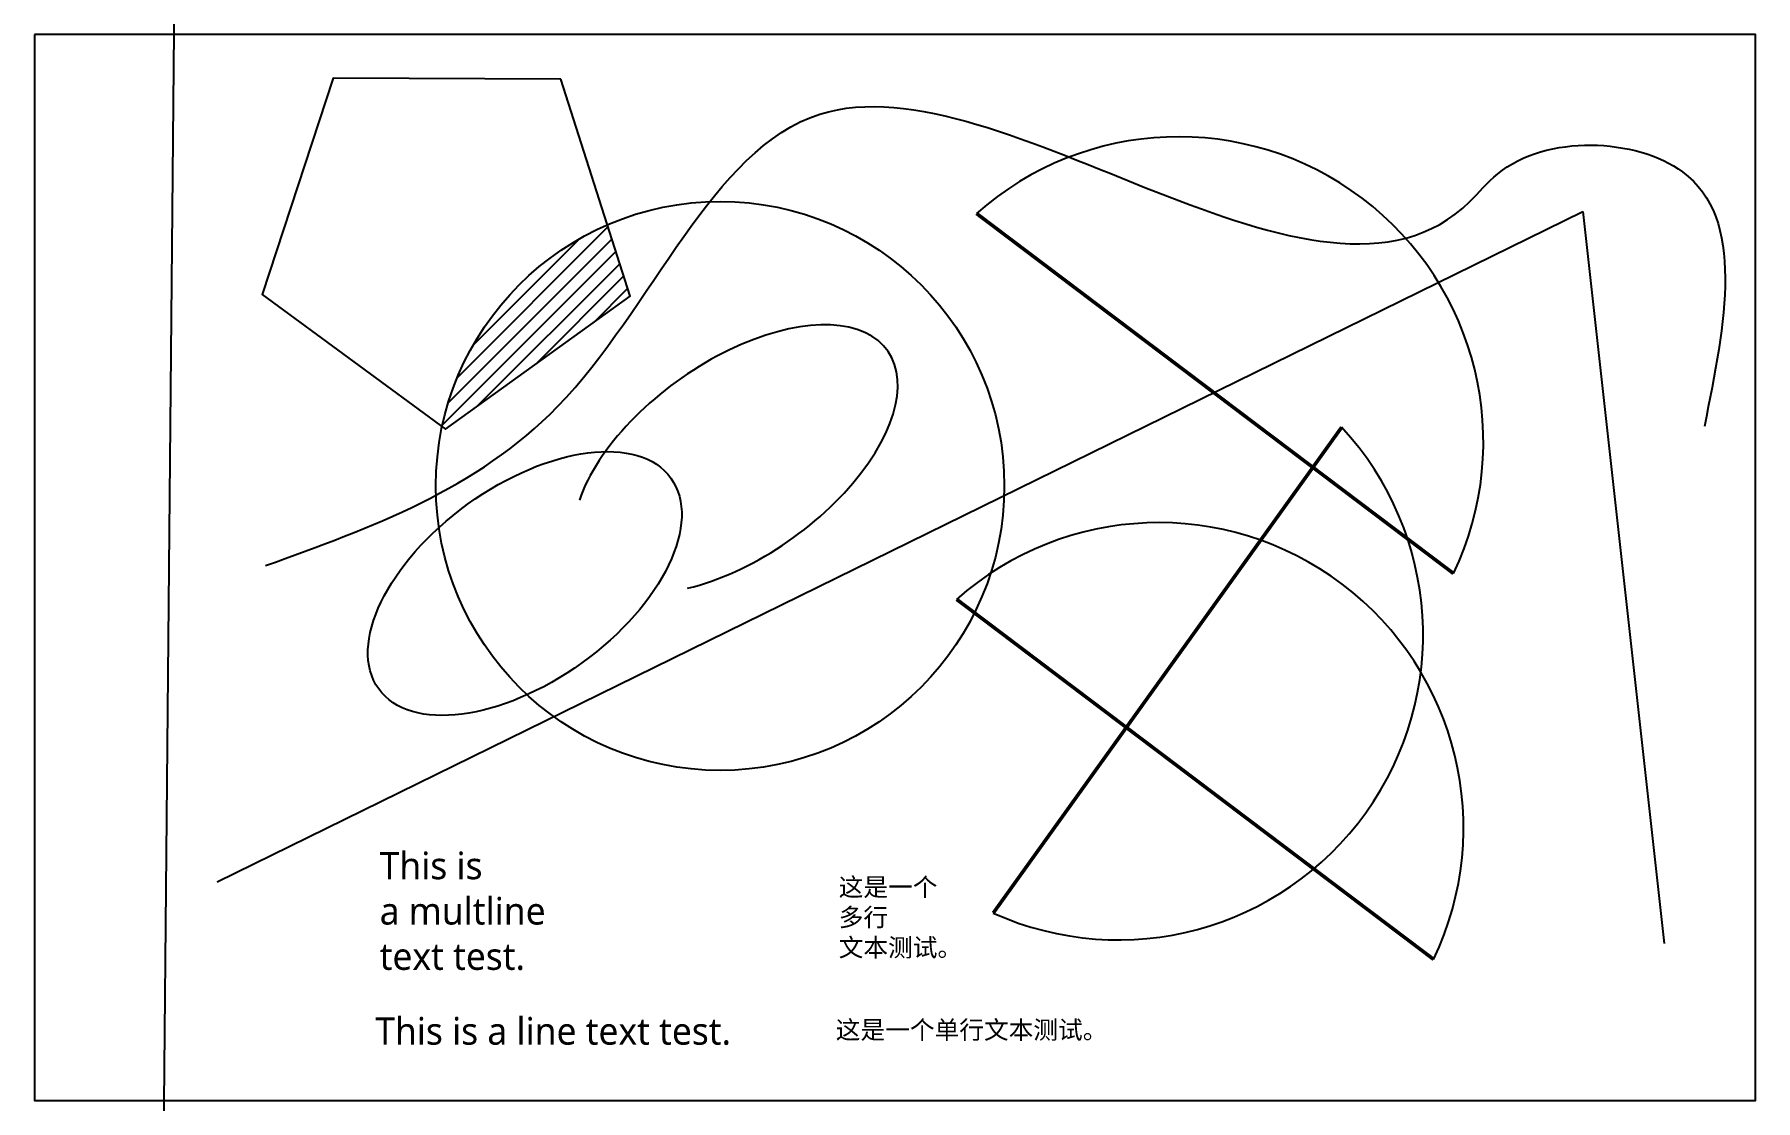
# Model space of a CAD drawing. Header units: millimetres. Extents: x -79 to 396, y 27 to 321.
import ezdxf

# ---------------------------------------------------------------- set-up
doc = ezdxf.new("R2010")
doc.units = ezdxf.units.MM
for name, color, linetype in [('text', 1, 'Continuous'), ('图块', 1, 'Continuous'), ('填充', 2, 'Continuous')]:
    doc.layers.add(name, color=color, linetype=linetype)
doc.styles.get("Standard").update_dxf_attribs({"font": 'MSYH.TTF'})

# ---------------------------------------------------------------- blocks, each defined once
blk = doc.blocks.new('bing')
at = {"const_width": 1}
blk.add_lwpolyline([(-131.69, 99.32), (0, 0)], dxfattribs=at)
blk.add_arc((-75.9, 36.32), 84.15, 334.4277, 131.5275)

msp = doc.modelspace()

# ---------------------------------------------------------------- hatches: boundary and pattern name
at = {"layer": '填充'}
h = msp.add_hatch(dxfattribs=at)
h.set_pattern_fill('ANSI31', color=256, style=0)
h.paths.add_polyline_path([(34.31, 211.94), (85.27, 248.62), (78.98, 268.26, 0.242692), (33.39, 212.61)])

# ---------------------------------------------------------------- linework, layer by layer
for p, q in [((-28.69, 87.04), (348.28, 271.96)), ((348.28, 271.96), (370.77, 70.03))]:
    msp.add_line(p, q)
msp.add_xline((-41.18, 268.64), (-0.009259, -0.999957))
at = {"color": 4}
msp.add_lwpolyline([(-79.17, 320.8), (-79.17, 26.68), (396.02, 26.68), (396.02, 320.8)], close=True, dxfattribs=at)
msp.add_lwpolyline([(66.13, 308.42), (3.35, 308.7), (-16.32, 249.07), (34.31, 211.94), (85.27, 248.62)], close=True)
at = {"const_width": 1}
msp.add_lwpolyline([(180.92, 271.41), (312.61, 172.09)], dxfattribs=at)
msp.add_circle((110.13, 196.24), 78.47)
msp.add_arc((236.71, 208.42), 84.15, 334.4277, 131.5275)
msp.add_ellipse((114.39, 203.62), major_axis=(-41.98, -29.91), ratio=0.521838, start_param=0.914415, end_param=5.65318)
msp.add_ellipse((56.22, 169.32), major_axis=(40.33, 29.08), ratio=0.542683)
msp.add_open_spline([(-15.39, 174.26), (13.86, 184.78), (77.62, 207.72), (135.07, 363.1), (280.79, 228.98), (332.92, 293.59), (397.57, 290.74), (387.64, 241.33), (381.89, 212.67)], degree=3, knots=[0, 0, 0, 0, 91.83283, 200.241779, 381.289601, 392.153662, 443.187381, 513.682156, 513.682156, 513.682156, 513.682156])

# ---------------------------------------------------------------- block references
at = {"layer": '图块', "rotation": 271.3535597375524}
msp.add_blockref('bing', (185.55, 78.42), dxfattribs=at)
at = {"layer": '图块'}
msp.add_blockref('bing', (307.12, 65.64), dxfattribs=at)

# ---------------------------------------------------------------- texts
at = {"layer": 'text'}
for s, height, p in [('This is a line text test.', 7.5, (14.93, 42.1)), ('这是一个单行文本测试。', 5, (142.06, 43.69))]:
    msp.add_text(s, height=height, dxfattribs=at).set_placement(p)
at = {"layer": 'text', "attachment_point": 1}
for s, insert, char_height, width in [('{This is \\Pa multline\\Ptext test.}', (16.14, 95.24), 7.5, 128.3679), ('{\\f仿宋_GB2312|b0|i0|c0|p0;这是一个\\P多行\\P文本测试。}', (142.87, 88.08), 5, 85.5786)]:
    msp.add_mtext(s, dxfattribs=dict(at, insert=insert, char_height=char_height, width=width))

doc.saveas('drawing.dxf')
